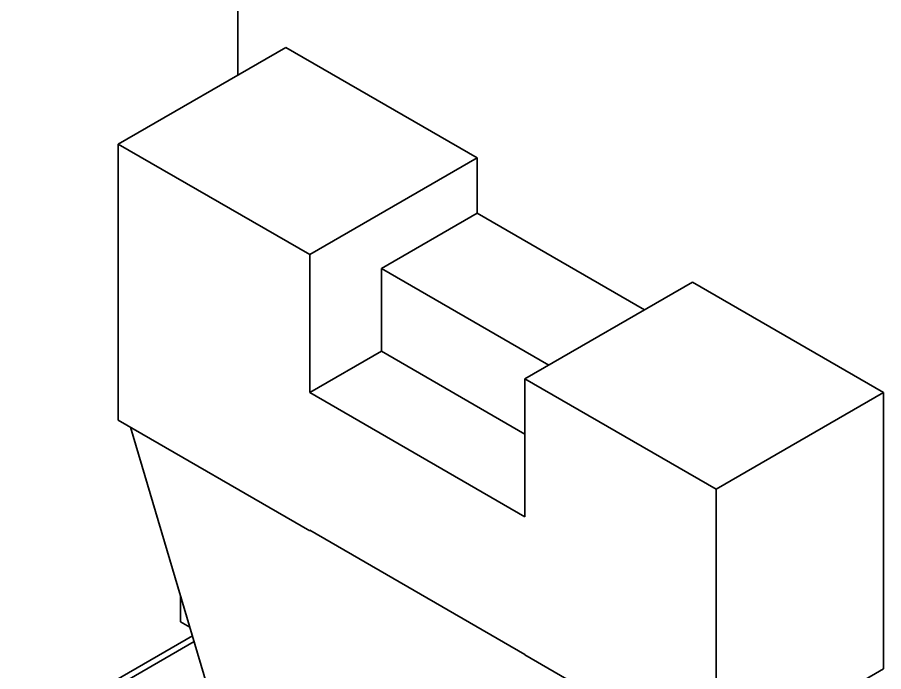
# Model space of a CAD drawing. Header units: millimetres. Extents: x -148 to 148, y -105 to 105.
# Drawn here: x 27.36 to 40.17, y 3.74 to 13.41 of the extents above; entities that cross this region are included whole.
import ezdxf

# ---------------------------------------------------------------- set-up
doc = ezdxf.new("R2010")
doc.units = ezdxf.units.MM
doc.layers.add('粗实线层', color=7, linetype='Continuous', lineweight=35)

msp = doc.modelspace()

# ---------------------------------------------------------------- linework, layer by layer
at = {"layer": '粗实线层', "color": 7, "lineweight": 35, "ltscale": 0.255155}
msp.add_line((30.619, 12.561), (30.619, 22.767), dxfattribs=at)
at = {"layer": '粗实线层', "color": 7, "lineweight": 35, "ltscale": 0.071443}
for p, q in [((28.851, 11.54), (31.326, 12.969)), ((34.155, 10.52), (36.63, 9.091)), ((32.74, 9.703), (35.215, 8.274)), ((34.862, 8.07), (37.337, 9.499))]:
    msp.add_line(p, q, dxfattribs=at)
at = {"layer": '粗实线层', "color": 7, "lineweight": 35, "ltscale": 0.08165}
for p, q in [((31.326, 12.969), (34.155, 11.336)), ((40.165, 7.866), (37.337, 9.499))]:
    msp.add_line(p, q, dxfattribs=at)
at = {"layer": '粗实线层', "color": 7, "lineweight": 35, "ltscale": 0.102062}
for p, q in [((28.851, 7.458), (28.851, 11.54)), ((40.165, 7.866), (40.165, 3.784)), ((37.69, 2.355), (37.69, 6.437))]:
    msp.add_line(p, q, dxfattribs=at)
at = {"layer": '粗实线层', "color": 7, "lineweight": 35, "ltscale": 0.081649}
for p, q in [((28.851, 11.54), (31.68, 9.907)), ((37.69, 6.437), (34.862, 8.07)), ((28.851, 7.458), (31.68, 5.825)), ((37.69, 2.355), (34.862, 3.988))]:
    msp.add_line(p, q, dxfattribs=at)
at = {"layer": '粗实线层', "color": 7, "lineweight": 35, "ltscale": 0.071444}
for p, q in [((31.68, 9.907), (34.155, 11.336)), ((37.69, 6.437), (40.165, 7.866)), ((40.165, 3.784), (37.69, 2.355))]:
    msp.add_line(p, q, dxfattribs=at)
at = {"layer": '粗实线层', "color": 7, "lineweight": 35, "ltscale": 0.020412}
msp.add_line((34.155, 11.336), (34.155, 10.52), dxfattribs=at)
at = {"layer": '粗实线层', "color": 7, "lineweight": 35, "ltscale": 0.040825}
msp.add_line((34.155, 10.52), (32.74, 9.703), dxfattribs=at)
at = {"layer": '粗实线层', "color": 7, "lineweight": 35, "ltscale": 0.051031}
for p, q in [((31.68, 7.866), (31.68, 9.907)), ((34.862, 6.029), (34.862, 8.07))]:
    msp.add_line(p, q, dxfattribs=at)
at = {"layer": '粗实线层', "color": 7, "lineweight": 35, "ltscale": 0.030619}
for p in [(32.74, 9.703), (31.68, 7.866)]:
    msp.add_line(p, (32.74, 8.479), dxfattribs=at)
at = {"layer": '粗实线层', "color": 7, "lineweight": 35, "ltscale": 0.061237}
msp.add_line((32.74, 8.479), (34.862, 7.254), dxfattribs=at)
at = {"layer": '粗实线层', "color": 7, "lineweight": 35, "ltscale": 0.091856}
for p, q in [((31.68, 7.866), (34.862, 6.029)), ((31.68, 5.831), (34.862, 3.994))]:
    msp.add_line(p, q, dxfattribs=at)
at = {"layer": '粗实线层', "color": 7, "lineweight": 35, "ltscale": 0.154269}
msp.add_line((29.029, 7.356), (30.787, 1.441), dxfattribs=at)
at = {"layer": '粗实线层', "color": 7, "lineweight": 35, "ltscale": 0.000141144}
msp.add_line((31.68, 5.825), (31.68, 5.831), dxfattribs=at)
at = {"layer": '粗实线层', "color": 7, "lineweight": 35, "ltscale": 0.000130757}
msp.add_line((31.68, 5.831), (31.681, 5.825), dxfattribs=at)
at = {"layer": '粗实线层', "color": 7, "lineweight": 35, "ltscale": 0.009589}
msp.add_line((29.771, 4.478), (29.771, 4.861), dxfattribs=at)
at = {"layer": '粗实线层', "color": 7, "lineweight": 35, "ltscale": 0.003973}
msp.add_line((29.908, 4.398), (29.771, 4.478), dxfattribs=at)
at = {"layer": '粗实线层', "color": 7, "lineweight": 35, "ltscale": 0.074706}
msp.add_line((27.358, 2.778), (29.946, 4.272), dxfattribs=at)
at = {"layer": '粗实线层', "color": 7, "lineweight": 35, "ltscale": 0.071118}
msp.add_line((27.508, 2.763), (29.971, 4.185), dxfattribs=at)
at = {"layer": '粗实线层', "color": 7, "lineweight": 35, "ltscale": 0.000141525}
msp.add_line((34.862, 3.988), (34.862, 3.994), dxfattribs=at)

doc.saveas('drawing.dxf')
